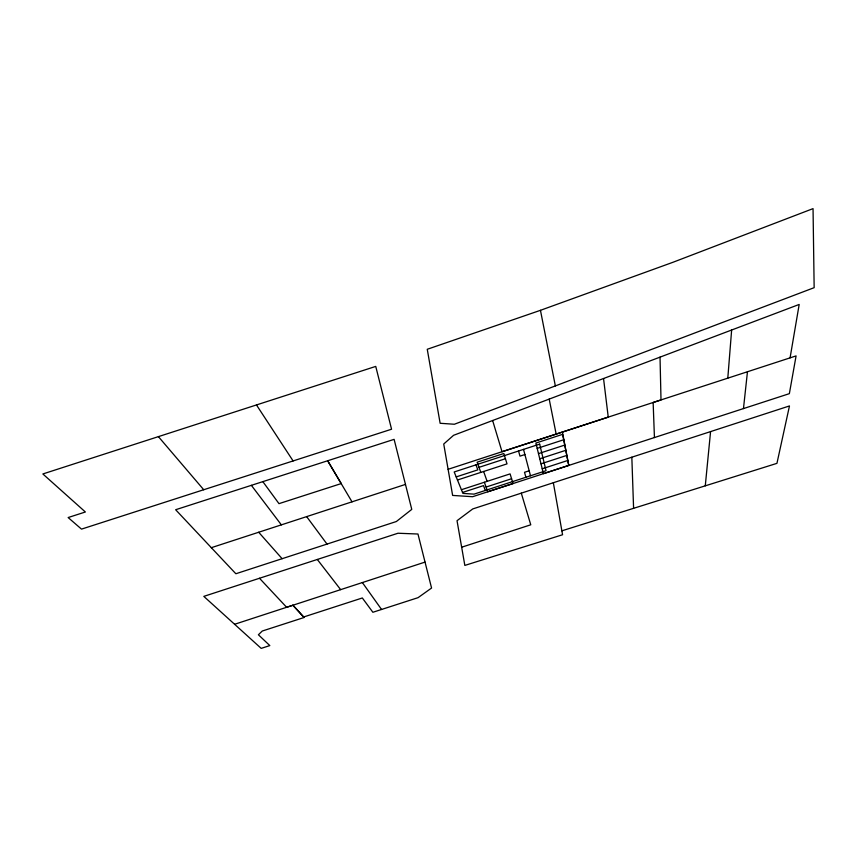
<?xml version="1.0" encoding="UTF-8"?>
<svg xmlns="http://www.w3.org/2000/svg" width="857" height="857" viewBox="0 0 857 857"><rect width="100%" height="100%" fill="white"/><g stroke="black" fill="none" stroke-linecap="round" stroke-linejoin="round"><path stroke-width="1.29" d="M727.797 378.162L731.642 330.02L799.185 304.449L790.079 357.862L653.141 402.49L654.437 437.552M705.279 485.833L710.571 431.596M743.469 408.585L747.465 371.745M790.079 357.862L796.089 355.901L789.361 393.652L472.593 496.717L452.625 495.421L443.733 444.012L453.578 435.302L731.642 330.02M540.456 310.32L672.777 262.349L813.047 208.626L814.15 287.673L454.381 424.247L440.134 423.283L427.257 349.281L540.456 310.32L555.357 385.918M448.093 469.304L661.004 399.93L660.029 357.144M211.325 547.687L235.857 573.751L396.352 521.527L411.767 509.39L394.113 439.352L175.642 509.733L211.325 547.687L405.468 484.409M478.999 467.344L505.437 458.731M537.2 448.393L563.692 439.77M456.192 476.91L477.81 469.872L475.999 464.858M524.902 454.542L519.985 456.138L518.539 451.007M457.456 480.006L507.012 463.873L503.83 453.503L477.145 462.191L480.82 472.4M538.485 453.632L564.742 445.083M539.76 458.774L565.77 450.311M461.409 489.722L510.086 473.889L513.054 483.541L487.762 491.768L484.355 482.255M541.003 463.819L566.788 455.431M462.512 492.454L483.53 485.619L485.287 490.472M529.176 470.772L524.505 472.293L525.898 477.263M486.08 487.055L511.586 478.752M542.224 468.79L567.784 460.477M259.489 578.261L203.805 596.376L261.192 648.374L269.826 645.589L258.396 634.769L262.263 631.031L304.128 617.49L292.923 605.235L286.634 607.281L259.489 578.261L397.98 533.236L417.97 534.018L431.564 588.041L418.045 597.672L372.881 612.273L362.329 597.972L303.657 616.986L292.923 605.235M553.343 482.727L562.567 534.747L464.837 565.416L457.027 520.702L472.743 508.94L789.479 405.939L776.945 463.348L561.871 530.826M234.604 624.282L425.029 562.096M568.759 465.426L543.424 473.664L535.882 443.058L562.621 434.349L568.759 465.426L562.396 432.067M461.655 547.216L530.762 524.795L521.292 493.15M203.73 489.733L81.501 529.123L68.132 517.542L85.379 511.993L42.85 473.964L375.741 366.41L391.563 429.218L203.73 489.733L158.416 436.652M258.685 532.251L282.124 558.689M317.304 559.471L340.668 589.648M251.369 485.341L281.353 524.859M306.645 516.621L327.01 544.088M262.842 481.645L278.986 503.648L341.215 483.584L327.663 460.755L352.013 501.838M362.361 582.556L381.558 609.466M256.5 404.986L293.094 460.937M483.637 471.489L487.119 481.355M492.636 420.519L502.031 451.746L608.245 417.123L603.542 378.526M523.531 449.379L530.494 475.774M549.187 399.105L556.161 434.103M631.834 457.21L633.591 508.33M539.653 444.13L454.189 471.961L462.898 493.386L474.039 494.135L546.048 470.718L539.653 444.13"/></g></svg>
